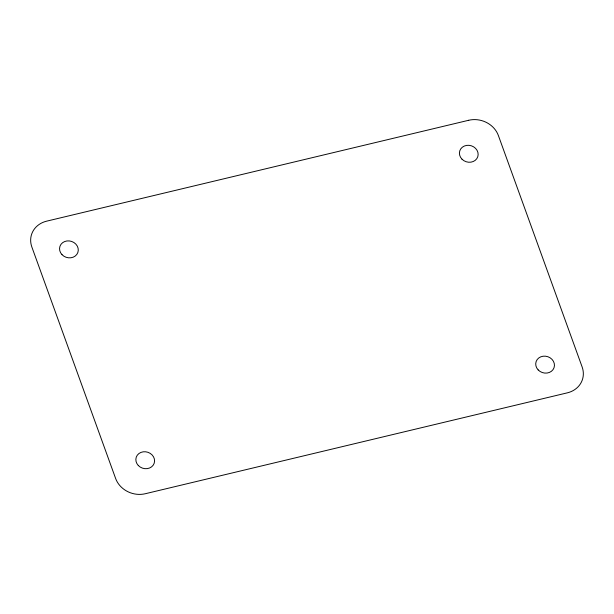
<?xml version="1.0" encoding="UTF-8"?>
<svg xmlns="http://www.w3.org/2000/svg" width="614" height="614" viewBox="0 0 614 614"><rect width="100%" height="100%" fill="white"/><g stroke="black" fill="none" stroke-linecap="round" stroke-linejoin="round"><path stroke-width="0.92" d="M468.72 120.267L46.641 221.163A23.67 20.976 17.9 0 0 31.867 247.051L115.624 478.475A23.67 20.976 17.9 0 0 145.28 493.733L567.359 392.837A23.67 20.976 17.9 0 0 582.133 366.949L498.376 135.525A23.67 20.976 17.9 0 0 468.72 120.267M461.989 159.179A9.471 8.389 17.9 0 0 477.769 156.754A9.471 8.389 17.9 0 0 466.586 145.395A9.471 8.389 17.9 0 0 461.989 159.179M62.006 254.656A9.471 8.389 17.9 0 0 77.855 252.484A9.471 8.389 17.9 0 0 66.88 240.964A9.471 8.389 17.9 0 0 62.006 254.656M138.311 465.512A9.471 8.389 17.9 0 0 154.16 463.34A9.471 8.389 17.9 0 0 143.185 451.82A9.471 8.389 17.9 0 0 138.311 465.512M538.179 369.92A9.471 8.389 17.9 0 0 554.028 367.748A9.471 8.389 17.9 0 0 543.052 356.227A9.471 8.389 17.9 0 0 538.179 369.92"/></g></svg>
